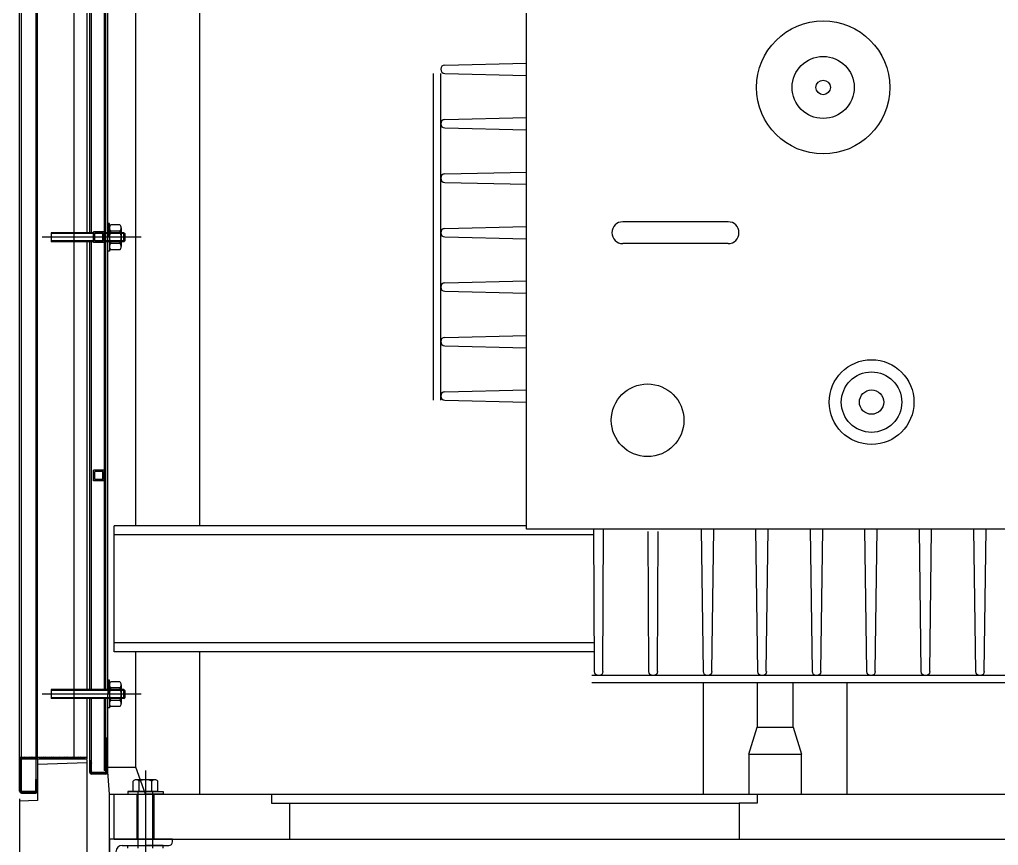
# Model space of a CAD drawing. Header units: millimetres. Extents: x -35961 to -35580, y 154458 to 154764.
# Drawn here: x -35809.895 to -35808.807, y 154633.744 to 154634.662 of the extents above; entities that cross this region are included whole.
import ezdxf

# ---------------------------------------------------------------- set-up
doc = ezdxf.new("R2010")
doc.units = ezdxf.units.MM
doc.header["$MEASUREMENT"] = 0
for name, color, linetype in [('AM_0', 7, 'ByBlock'), ('CONTORNO', 7, 'ByBlock'), ('COTAS', 7, 'ByBlock'), ('EJES', 7, 'ByBlock'), ('OLCULTA', 7, 'ByBlock'), ('REJILLA', 7, 'ByBlock'), ('TABIQUE', 7, 'ByBlock'), ('UPN-140', 7, 'ByBlock')]:
    doc.layers.add(name, color=color, linetype=linetype)

msp = doc.modelspace()

# ---------------------------------------------------------------- linework, layer by layer
at = {"layer": 'AM_0', "color": 7}
for p, q in [((-35809.3313, 154634.0956, 0), (-35809.3313, 154634.7551, 0)), ((-35809.4222, 154634.6117, 0), (-35809.3313, 154634.6138, 0)), ((-35809.435, 154634.239, 0), (-35809.435, 154634.6024, 0)), ((-35809.4269, 154634.239, 0), (-35809.4269, 154634.6023, 0)), ((-35809.4222, 154634.6023, 0), (-35809.3313, 154634.6002, 0)), ((-35809.4222, 154634.5512, 0), (-35809.3313, 154634.5533, 0)), ((-35809.4222, 154634.5418, 0), (-35809.3313, 154634.5397, 0)), ((-35809.4222, 154634.4906, 0), (-35809.3313, 154634.4927, 0)), ((-35809.4222, 154634.4812, 0), (-35809.3313, 154634.4791, 0)), ((-35809.4222, 154634.43, 0), (-35809.3313, 154634.4322, 0)), ((-35809.1073, 154634.4375, 0), (-35809.2244, 154634.4375, 0)), ((-35809.4222, 154634.4206, 0), (-35809.3313, 154634.4185, 0)), ((-35809.1073, 154634.4132, 0), (-35809.2244, 154634.4132, 0)), ((-35809.4222, 154634.3695, 0), (-35809.3313, 154634.3716, 0)), ((-35809.4222, 154634.3601, 0), (-35809.3313, 154634.358, 0)), ((-35809.4222, 154634.3089, 0), (-35809.3313, 154634.311, 0)), ((-35809.4222, 154634.2995, 0), (-35809.3313, 154634.2974, 0)), ((-35809.4222, 154634.2484, 0), (-35809.3313, 154634.2505, 0)), ((-35809.4222, 154634.2389, 0), (-35809.3313, 154634.2368, 0)), ((-35807.9586, 154634.0956, 0), (-35809.3313, 154634.0956, 0)), ((-35809.2559, 154633.9375, 0), (-35809.2566, 154634.0956, 0)), ((-35809.2465, 154633.9375, 0), (-35809.2457, 154634.0956, 0)), ((-35809.1953, 154633.9375, 0), (-35809.1961, 154634.0929, 0)), ((-35809.1859, 154633.9375, 0), (-35809.1852, 154634.0929, 0)), ((-35809.1348, 154633.9375, 0), (-35809.1369, 154634.0956, 0)), ((-35809.1253, 154633.9375, 0), (-35809.1232, 154634.0956, 0)), ((-35809.0742, 154633.9375, 0), (-35809.0763, 154634.0956, 0)), ((-35809.0648, 154633.9375, 0), (-35809.0627, 154634.0956, 0)), ((-35809.0136, 154633.9375, 0), (-35809.0157, 154634.0956, 0)), ((-35809.0042, 154633.9375, 0), (-35809.0021, 154634.0956, 0)), ((-35808.9531, 154633.9375, 0), (-35808.9552, 154634.0956, 0)), ((-35808.9437, 154633.9375, 0), (-35808.9416, 154634.0956, 0)), ((-35808.8925, 154633.9375, 0), (-35808.8946, 154634.0956, 0)), ((-35808.8831, 154633.9375, 0), (-35808.881, 154634.0956, 0)), ((-35808.832, 154633.9375, 0), (-35808.8341, 154634.0956, 0)), ((-35808.8225, 154633.9375, 0), (-35808.8204, 154634.0956, 0)), ((-35809.0756, 154633.9328, 0), (-35809.2588, 154633.9328, 0)), ((-35808.2278, 154633.9328, 0), (-35809.0756, 154633.9328, 0)), ((-35809.0756, 154633.9247, 0), (-35809.2588, 154633.9247, 0)), ((-35808.0296, 154633.9247, 0), (-35809.0756, 154633.9247, 0))]:
    msp.add_line(p, q, dxfattribs=at)
for centre, radius in [((-35809.0016, 154634.5868, 0), 0.074), ((-35809.0016, 154634.5868, 0), 0.0345), ((-35809.0016, 154634.5868, 0), 0.00807), ((-35808.9478, 154634.2369, 0), 0.0471), ((-35808.9478, 154634.2369, 0), 0.0336), ((-35809.1968, 154634.2167, 0), 0.0404), ((-35808.9478, 154634.2369, 0), 0.0135)]:
    msp.add_circle(centre, radius, dxfattribs=at)
for centre, radius, start, end in [((-35809.4222, 154634.607, 0), 0.00471, 90, 270), ((-35809.4222, 154634.5465, 0), 0.00471, 90, 270), ((-35809.4222, 154634.4859, 0), 0.00471, 90, 270), ((-35809.4222, 154634.4253, 0), 0.00471, 90, 270), ((-35809.2244, 154634.4253, 0), 0.0121, 90, 270), ((-35809.1073, 154634.4253, 0), 0.0121, 270, 90), ((-35809.4222, 154634.3648, 0), 0.00471, 90, 270), ((-35809.4222, 154634.3042, 0), 0.00471, 90, 270), ((-35809.4222, 154634.2437, 0), 0.00471, 90, 270)]:
    msp.add_arc(centre, radius, start, end, dxfattribs=at)
at = {"layer": 'AM_0', "color": 7, "extrusion": (0, 0, -1)}
for centre in [(35809.2512, 154633.9375, 0), (35809.1906, 154633.9375, 0), (35809.1301, 154633.9375, 0), (35809.0695, 154633.9375, 0), (35809.0089, 154633.9375, 0), (35808.9484, 154633.9375, 0), (35808.8878, 154633.9375, 0), (35808.8272, 154633.9375, 0)]:
    msp.add_arc(centre, 0.00471, 180, 0, dxfattribs=at)
at = {"layer": 'CONTORNO'}
for p, q in [((-35809.7659, 154634.0993, 0), (-35809.7659, 154634.7514, 0)), ((-35809.695, 154634.7514, 0), (-35809.695, 154634.0993, 0)), ((-35809.7659, 154633.8303, 0), (-35809.7659, 154633.9593, 0)), ((-35809.695, 154633.9593, 0), (-35809.695, 154633.8003, 0)), ((-35809.135, 154633.9247, 0), (-35809.135, 154633.8003, 0)), ((-35809.075, 154633.9247, 0), (-35809.075, 154633.8753, 0)), ((-35809.035, 154633.8753, 0), (-35809.035, 154633.9247, 0)), ((-35808.975, 154633.8003, 0), (-35808.975, 154633.9247, 0)), ((-35809.0844, 154633.8453, 0), (-35809.075, 154633.8753, 0)), ((-35809.075, 154633.8753, 0), (-35809.035, 154633.8753, 0)), ((-35809.035, 154633.8753, 0), (-35809.0256, 154633.8453, 0)), ((-35809.0844, 154633.8453, 0), (-35809.0256, 154633.8453, 0)), ((-35809.0844, 154633.8453, 0), (-35809.0844, 154633.8003, 0)), ((-35809.0256, 154633.8003, 0), (-35809.0256, 154633.8453, 0)), ((-35809.8201, 154633.8358, 0), (-35809.8751, 154633.8339, 0)), ((-35809.8751, 154633.8339, 0), (-35809.8751, 154633.7939, 0)), ((-35809.8201, 154630.451, 0), (-35809.8201, 154633.839, 0)), ((-35809.7972, 154633.831, 0), (-35809.766, 154633.831, 0)), ((-35809.7951, 154633.801, 0), (-35809.7972, 154633.831, 0)), ((-35809.7551, 154633.801, 0), (-35809.766, 154633.831, 0)), ((-35809.7951, 154630.451, 0), (-35809.7951, 154633.801, 0)), ((-35809.7951, 154633.801, 0), (-35809.7551, 154633.801, 0)), ((-35809.8951, 154633.7958, 0), (-35809.8951, 154630.281, 0)), ((-35809.8751, 154633.7939, 0), (-35809.8951, 154633.7932, 0))]:
    msp.add_line(p, q, dxfattribs=at)
at = {"layer": 'COTAS'}
for p, q in [((-35809.769, 154633.804, 0), (-35809.769, 154633.8155, 0)), ((-35809.7447, 154633.817, 0), (-35809.7655, 154633.817, 0)), ((-35809.7621, 154633.804, 0), (-35809.7621, 154633.8155, 0)), ((-35809.7482, 154633.804, 0), (-35809.7482, 154633.8155, 0)), ((-35809.7413, 154633.804, 0), (-35809.7413, 154633.8155, 0)), ((-35809.7413, 154633.804, 0), (-35809.769, 154633.804, 0)), ((-35809.7951, 154633.751, 0), (-35809.7951, 154633.681, 0)), ((-35809.7251, 154633.751, 0), (-35809.7951, 154633.751, 0)), ((-35809.7811, 154633.744, 0), (-35809.7291, 154633.744, 0)), ((-35809.7251, 154633.748, 0), (-35809.7251, 154633.751, 0))]:
    msp.add_line(p, q, dxfattribs=at)
for centre, radius, start, end in [((-35809.7655, 154633.8122, 0), 0.00475, 43.1542, 136.8458), ((-35809.7551, 154633.8003, 0), 0.0167, 65.5563, 114.4437), ((-35809.7447, 154633.8122, 0), 0.00475, 43.1542, 136.8458), ((-35809.7811, 154633.737, 0), 0.007, 90, 180), ((-35809.7291, 154633.748, 0), 0.004, 270, 0)]:
    msp.add_arc(centre, radius, start, end, dxfattribs=at)
at = {"layer": 'EJES'}
for p, q in [((-35809.7551, 154633.8274, 0), (-35809.7551, 154633.7153, 0)), ((-35809.769, 154633.804, 0), (-35809.7748, 154633.804, 0)), ((-35809.7748, 154633.804, 0), (-35809.7748, 154633.801, 0)), ((-35809.7748, 154633.804, 0), (-35809.7355, 154633.804, 0)), ((-35809.7748, 154633.801, 0), (-35809.7551, 154633.801, 0)), ((-35809.7355, 154633.801, 0), (-35809.7551, 154633.801, 0)), ((-35809.7413, 154633.804, 0), (-35809.7355, 154633.804, 0)), ((-35809.7355, 154633.804, 0), (-35809.7355, 154633.801, 0)), ((-35809.7748, 154633.741, 0), (-35809.7748, 154633.744, 0)), ((-35809.7748, 154633.744, 0), (-35809.7551, 154633.744, 0)), ((-35809.7355, 154633.744, 0), (-35809.7551, 154633.744, 0)), ((-35809.7355, 154633.741, 0), (-35809.7355, 154633.744, 0))]:
    msp.add_line(p, q, dxfattribs=at)
at = {"layer": 'OLCULTA'}
for p, q in [((-35809.7646, 154633.801, 0), (-35809.7646, 154633.751, 0)), ((-35809.7636, 154633.801, 0), (-35809.7636, 154633.751, 0)), ((-35809.7631, 154633.741, 0), (-35809.7631, 154633.804, 0)), ((-35809.7471, 154633.741, 0), (-35809.7471, 154633.804, 0)), ((-35809.7466, 154633.751, 0), (-35809.7466, 154633.801, 0)), ((-35809.7456, 154633.751, 0), (-35809.7456, 154633.801, 0))]:
    msp.add_line(p, q, dxfattribs=at)
at = {"layer": 'REJILLA', "color": 5}
for p, q in [((-35809.8931, 154633.8402, 0), (-35809.8931, 154635.0382, 0)), ((-35809.8771, 154635.0382, 0), (-35809.8771, 154633.8402, 0)), ((-35809.8951, 154633.8402, 0), (-35809.8951, 154635.0362, 0)), ((-35809.8751, 154633.8402, 0), (-35809.8751, 154635.0362, 0)), ((-35809.8171, 154634.4572, 0), (-35809.8171, 154635.0072, 0)), ((-35809.8151, 154634.4572, 0), (-35809.8151, 154635.0072, 0)), ((-35809.8006, 154634.4572, 0), (-35809.8006, 154635.0072, 0)), ((-35809.7991, 154634.4572, 0), (-35809.7991, 154635.0072, 0)), ((-35809.7971, 154634.4572, 0), (-35809.7971, 154635.0072, 0)), ((-35809.8346, 154633.8422, 0), (-35809.8346, 154635.0002, 0)), ((-35809.8201, 154634.4572, 0), (-35809.8201, 154635.0002, 0)), ((-35809.8201, 154634.4252, 0), (-35809.8201, 154634.4572, 0)), ((-35809.8171, 154634.4252, 0), (-35809.8171, 154634.4572, 0)), ((-35809.8151, 154634.4252, 0), (-35809.8151, 154634.4572, 0)), ((-35809.8006, 154633.9172, 0), (-35809.8006, 154634.4572, 0)), ((-35809.7991, 154633.9172, 0), (-35809.7991, 154634.4572, 0)), ((-35809.7971, 154633.9172, 0), (-35809.7971, 154634.4572, 0)), ((-35809.7601, 154634.4202, 0), (-35809.8701, 154634.4202, 0)), ((-35809.8131, 154634.4252, 0), (-35809.8601, 154634.4252, 0)), ((-35809.8601, 154634.4252, 0), (-35809.8601, 154634.4152, 0)), ((-35809.7781, 154634.4242, 0), (-35809.8601, 154634.4242, 0)), ((-35809.8131, 154634.4142, 0), (-35809.8131, 154634.4262, 0)), ((-35809.8011, 154634.4262, 0), (-35809.8131, 154634.4262, 0)), ((-35809.8116, 154634.4157, 0), (-35809.8116, 154634.4247, 0)), ((-35809.8026, 154634.4247, 0), (-35809.8116, 154634.4247, 0)), ((-35809.8026, 154634.4157, 0), (-35809.8026, 154634.4247, 0)), ((-35809.8011, 154634.4142, 0), (-35809.8011, 154634.4262, 0)), ((-35809.7791, 154634.4252, 0), (-35809.8011, 154634.4252, 0)), ((-35809.7791, 154634.4252, 0), (-35809.7791, 154634.4152, 0)), ((-35809.7791, 154634.4152, 0), (-35809.7791, 154634.4252, 0)), ((-35809.7791, 154634.4252, 0), (-35809.7781, 154634.4242, 0)), ((-35809.7781, 154634.4242, 0), (-35809.7781, 154634.4162, 0)), ((-35809.7781, 154634.4162, 0), (-35809.8601, 154634.4162, 0)), ((-35809.8131, 154634.4152, 0), (-35809.8601, 154634.4152, 0)), ((-35809.8201, 154633.9172, 0), (-35809.8201, 154634.4152, 0)), ((-35809.8171, 154633.9172, 0), (-35809.8171, 154634.4152, 0)), ((-35809.8151, 154633.9172, 0), (-35809.8151, 154634.4152, 0)), ((-35809.8011, 154634.4142, 0), (-35809.8131, 154634.4142, 0)), ((-35809.8026, 154634.4157, 0), (-35809.8116, 154634.4157, 0)), ((-35809.7791, 154634.4152, 0), (-35809.8011, 154634.4152, 0)), ((-35809.7791, 154634.4152, 0), (-35809.7781, 154634.4162, 0)), ((-35809.8131, 154634.1492, 0), (-35809.8131, 154634.1612, 0)), ((-35809.8011, 154634.1612, 0), (-35809.8131, 154634.1612, 0)), ((-35809.8116, 154634.1507, 0), (-35809.8116, 154634.1597, 0)), ((-35809.8026, 154634.1597, 0), (-35809.8116, 154634.1597, 0)), ((-35809.8026, 154634.1507, 0), (-35809.8026, 154634.1597, 0)), ((-35809.8011, 154634.1492, 0), (-35809.8011, 154634.1612, 0)), ((-35809.8011, 154634.1492, 0), (-35809.8131, 154634.1492, 0)), ((-35809.8026, 154634.1507, 0), (-35809.8116, 154634.1507, 0)), ((-35809.8601, 154633.9172, 0), (-35809.8601, 154633.9072, 0)), ((-35809.7791, 154633.9172, 0), (-35809.8601, 154633.9172, 0)), ((-35809.7791, 154633.9172, 0), (-35809.7791, 154633.9072, 0)), ((-35809.7791, 154633.9072, 0), (-35809.7791, 154633.9172, 0)), ((-35809.7791, 154633.9172, 0), (-35809.7781, 154633.9162, 0)), ((-35809.7601, 154633.9122, 0), (-35809.8701, 154633.9122, 0)), ((-35809.7781, 154633.9162, 0), (-35809.8601, 154633.9162, 0)), ((-35809.7781, 154633.9082, 0), (-35809.8601, 154633.9082, 0)), ((-35809.7791, 154633.9072, 0), (-35809.8601, 154633.9072, 0)), ((-35809.8201, 154633.8402, 0), (-35809.8201, 154633.9072, 0)), ((-35809.8171, 154633.8252, 0), (-35809.8171, 154633.9072, 0)), ((-35809.8151, 154633.8257, 0), (-35809.8151, 154633.9072, 0)), ((-35809.8006, 154633.8272, 0), (-35809.8006, 154633.9072, 0)), ((-35809.7991, 154633.8632, 0), (-35809.7991, 154633.9072, 0)), ((-35809.7971, 154633.8252, 0), (-35809.7971, 154633.9072, 0)), ((-35809.7791, 154633.9072, 0), (-35809.7781, 154633.9082, 0)), ((-35809.7781, 154633.9162, 0), (-35809.7781, 154633.9082, 0)), ((-35809.7976, 154633.8632, 0), (-35809.7991, 154633.8616, 0)), ((-35809.7991, 154633.8257, 0), (-35809.7991, 154633.8632, 0)), ((-35809.7971, 154633.8632, 0), (-35809.7991, 154633.8632, 0)), ((-35809.7971, 154633.8618, 0), (-35809.7991, 154633.8598, 0)), ((-35809.7971, 154633.8601, 0), (-35809.7991, 154633.8581, 0)), ((-35809.7971, 154633.8583, 0), (-35809.7991, 154633.8563, 0)), ((-35809.7971, 154633.8565, 0), (-35809.7991, 154633.8545, 0)), ((-35809.7971, 154633.8548, 0), (-35809.7991, 154633.8528, 0)), ((-35809.7971, 154633.853, 0), (-35809.7991, 154633.851, 0)), ((-35809.8928, 154633.8401, 0), (-35809.8944, 154633.8417, 0)), ((-35809.8931, 154633.8422, 0), (-35809.8201, 154633.8422, 0)), ((-35809.8911, 154633.8402, 0), (-35809.8931, 154633.8422, 0)), ((-35809.8893, 154633.8402, 0), (-35809.8913, 154633.8422, 0)), ((-35809.8876, 154633.8402, 0), (-35809.8896, 154633.8422, 0)), ((-35809.8858, 154633.8402, 0), (-35809.8878, 154633.8422, 0)), ((-35809.884, 154633.8402, 0), (-35809.886, 154633.8422, 0)), ((-35809.8823, 154633.8402, 0), (-35809.8843, 154633.8422, 0)), ((-35809.8805, 154633.8402, 0), (-35809.8825, 154633.8422, 0)), ((-35809.8787, 154633.8402, 0), (-35809.8807, 154633.8422, 0)), ((-35809.877, 154633.8402, 0), (-35809.879, 154633.8422, 0)), ((-35809.8717, 154633.8402, 0), (-35809.8737, 154633.8422, 0)), ((-35809.8699, 154633.8402, 0), (-35809.8719, 154633.8422, 0)), ((-35809.8681, 154633.8402, 0), (-35809.8701, 154633.8422, 0)), ((-35809.8664, 154633.8402, 0), (-35809.8684, 154633.8422, 0)), ((-35809.8646, 154633.8402, 0), (-35809.8666, 154633.8422, 0)), ((-35809.8628, 154633.8402, 0), (-35809.8648, 154633.8422, 0)), ((-35809.861, 154633.8402, 0), (-35809.863, 154633.8422, 0)), ((-35809.8593, 154633.8402, 0), (-35809.8613, 154633.8422, 0)), ((-35809.8575, 154633.8402, 0), (-35809.8595, 154633.8422, 0)), ((-35809.8557, 154633.8402, 0), (-35809.8577, 154633.8422, 0)), ((-35809.854, 154633.8402, 0), (-35809.856, 154633.8422, 0)), ((-35809.8522, 154633.8402, 0), (-35809.8542, 154633.8422, 0)), ((-35809.8504, 154633.8402, 0), (-35809.8524, 154633.8422, 0)), ((-35809.8487, 154633.8402, 0), (-35809.8507, 154633.8422, 0)), ((-35809.8469, 154633.8402, 0), (-35809.8489, 154633.8422, 0)), ((-35809.8451, 154633.8402, 0), (-35809.8471, 154633.8422, 0)), ((-35809.8434, 154633.8402, 0), (-35809.8454, 154633.8422, 0)), ((-35809.8416, 154633.8402, 0), (-35809.8436, 154633.8422, 0)), ((-35809.8398, 154633.8402, 0), (-35809.8418, 154633.8422, 0)), ((-35809.8381, 154633.8402, 0), (-35809.8401, 154633.8422, 0)), ((-35809.8363, 154633.8402, 0), (-35809.8383, 154633.8422, 0)), ((-35809.8345, 154633.8402, 0), (-35809.8365, 154633.8422, 0)), ((-35809.8328, 154633.8402, 0), (-35809.8348, 154633.8422, 0)), ((-35809.831, 154633.8402, 0), (-35809.833, 154633.8422, 0)), ((-35809.8292, 154633.8402, 0), (-35809.8312, 154633.8422, 0)), ((-35809.8275, 154633.8402, 0), (-35809.8295, 154633.8422, 0)), ((-35809.8257, 154633.8402, 0), (-35809.8277, 154633.8422, 0)), ((-35809.8239, 154633.8402, 0), (-35809.8259, 154633.8422, 0)), ((-35809.8222, 154633.8402, 0), (-35809.8242, 154633.8422, 0)), ((-35809.8201, 154633.8417, 0), (-35809.8206, 154633.8422, 0)), ((-35809.7971, 154633.8512, 0), (-35809.7991, 154633.8492, 0)), ((-35809.7971, 154633.8495, 0), (-35809.7991, 154633.8475, 0)), ((-35809.7971, 154633.8477, 0), (-35809.7991, 154633.8457, 0)), ((-35809.7971, 154633.8459, 0), (-35809.7991, 154633.8439, 0)), ((-35809.7971, 154633.8442, 0), (-35809.7991, 154633.8422, 0)), ((-35809.7971, 154633.8424, 0), (-35809.7991, 154633.8404, 0)), ((-35809.8931, 154633.8387, 0), (-35809.8951, 154633.8406, 0)), ((-35809.8951, 154633.8042, 0), (-35809.8951, 154633.8402, 0)), ((-35809.8931, 154633.8369, 0), (-35809.8951, 154633.8389, 0)), ((-35809.8931, 154633.8351, 0), (-35809.8951, 154633.8371, 0)), ((-35809.8931, 154633.8334, 0), (-35809.8951, 154633.8354, 0)), ((-35809.8931, 154633.8316, 0), (-35809.8951, 154633.8336, 0)), ((-35809.8931, 154633.8298, 0), (-35809.8951, 154633.8318, 0)), ((-35809.8931, 154633.8281, 0), (-35809.8951, 154633.8301, 0)), ((-35809.8931, 154633.8047, 0), (-35809.8931, 154633.8397, 0)), ((-35809.8926, 154633.8402, 0), (-35809.8201, 154633.8402, 0)), ((-35809.8771, 154633.8402, 0), (-35809.8771, 154633.8172, 0)), ((-35809.8751, 154633.8402, 0), (-35809.8751, 154633.8172, 0)), ((-35809.8155, 154633.8382, 0), (-35809.8171, 154633.8365, 0)), ((-35809.8151, 154633.8382, 0), (-35809.8171, 154633.8382, 0)), ((-35809.8151, 154633.8368, 0), (-35809.8171, 154633.8348, 0)), ((-35809.8151, 154633.835, 0), (-35809.8171, 154633.833, 0)), ((-35809.8151, 154633.8332, 0), (-35809.8171, 154633.8312, 0)), ((-35809.8151, 154633.8315, 0), (-35809.8171, 154633.8295, 0)), ((-35809.7971, 154633.8406, 0), (-35809.7991, 154633.8386, 0)), ((-35809.7971, 154633.8389, 0), (-35809.7991, 154633.8369, 0)), ((-35809.7971, 154633.8371, 0), (-35809.7991, 154633.8351, 0)), ((-35809.7971, 154633.8353, 0), (-35809.7991, 154633.8333, 0)), ((-35809.7971, 154633.8336, 0), (-35809.7991, 154633.8316, 0)), ((-35809.7971, 154633.8318, 0), (-35809.7991, 154633.8298, 0)), ((-35809.7971, 154633.83, 0), (-35809.7991, 154633.828, 0)), ((-35809.8931, 154633.8263, 0), (-35809.8951, 154633.8283, 0)), ((-35809.8931, 154633.8245, 0), (-35809.8951, 154633.8265, 0)), ((-35809.8931, 154633.8228, 0), (-35809.8951, 154633.8248, 0)), ((-35809.8931, 154633.821, 0), (-35809.8951, 154633.823, 0)), ((-35809.8931, 154633.8192, 0), (-35809.8951, 154633.8212, 0)), ((-35809.8931, 154633.8175, 0), (-35809.8951, 154633.8195, 0)), ((-35809.8151, 154633.8297, 0), (-35809.8171, 154633.8277, 0)), ((-35809.8151, 154633.8279, 0), (-35809.8171, 154633.8259, 0)), ((-35809.8151, 154633.8262, 0), (-35809.817, 154633.8243, 0)), ((-35809.8144, 154633.8252, 0), (-35809.8161, 154633.8234, 0)), ((-35809.7991, 154633.8232, 0), (-35809.8151, 154633.8232, 0)), ((-35809.8126, 154633.8252, 0), (-35809.8146, 154633.8232, 0)), ((-35809.7996, 154633.8252, 0), (-35809.8146, 154633.8252, 0)), ((-35809.8108, 154633.8252, 0), (-35809.8128, 154633.8232, 0)), ((-35809.8091, 154633.8252, 0), (-35809.8111, 154633.8232, 0)), ((-35809.8073, 154633.8252, 0), (-35809.8093, 154633.8232, 0)), ((-35809.8055, 154633.8252, 0), (-35809.8075, 154633.8232, 0)), ((-35809.8037, 154633.8252, 0), (-35809.8057, 154633.8232, 0)), ((-35809.802, 154633.8252, 0), (-35809.804, 154633.8232, 0)), ((-35809.8002, 154633.8252, 0), (-35809.8022, 154633.8232, 0)), ((-35809.7991, 154633.8277, 0), (-35809.8011, 154633.8277, 0)), ((-35809.7991, 154633.8272, 0), (-35809.8011, 154633.8272, 0)), ((-35809.7971, 154633.8265, 0), (-35809.8004, 154633.8232, 0)), ((-35809.7971, 154633.8283, 0), (-35809.7991, 154633.8263, 0)), ((-35809.7972, 154633.8246, 0), (-35809.7986, 154633.8232, 0)), ((-35809.8931, 154633.8157, 0), (-35809.8951, 154633.8177, 0)), ((-35809.8931, 154633.8139, 0), (-35809.8951, 154633.8159, 0)), ((-35809.8931, 154633.8122, 0), (-35809.8951, 154633.8142, 0)), ((-35809.8931, 154633.8104, 0), (-35809.8951, 154633.8124, 0)), ((-35809.8931, 154633.8086, 0), (-35809.8951, 154633.8106, 0)), ((-35809.8931, 154633.8069, 0), (-35809.8951, 154633.8089, 0)), ((-35809.8771, 154633.8047, 0), (-35809.8771, 154633.8172, 0)), ((-35809.8771, 154633.8172, 0), (-35809.8751, 154633.8172, 0)), ((-35809.8751, 154633.8136, 0), (-35809.8771, 154633.8156, 0)), ((-35809.8751, 154633.8118, 0), (-35809.8771, 154633.8138, 0)), ((-35809.8751, 154633.8101, 0), (-35809.8771, 154633.8121, 0)), ((-35809.8751, 154633.8083, 0), (-35809.8771, 154633.8103, 0)), ((-35809.8751, 154633.8065, 0), (-35809.8771, 154633.8085, 0)), ((-35809.8751, 154633.8154, 0), (-35809.8769, 154633.8172, 0)), ((-35809.8751, 154633.8042, 0), (-35809.8751, 154633.8172, 0)), ((-35809.8931, 154633.8051, 0), (-35809.8951, 154633.8071, 0)), ((-35809.892, 154633.8022, 0), (-35809.8951, 154633.8053, 0)), ((-35809.8939, 154633.8023, 0), (-35809.895, 154633.8034, 0)), ((-35809.8931, 154633.8022, 0), (-35809.8771, 154633.8022, 0)), ((-35809.8926, 154633.8042, 0), (-35809.8776, 154633.8042, 0)), ((-35809.8902, 154633.8022, 0), (-35809.8922, 154633.8042, 0)), ((-35809.8885, 154633.8022, 0), (-35809.8905, 154633.8042, 0)), ((-35809.8867, 154633.8022, 0), (-35809.8887, 154633.8042, 0)), ((-35809.8849, 154633.8022, 0), (-35809.8869, 154633.8042, 0)), ((-35809.8832, 154633.8022, 0), (-35809.8852, 154633.8042, 0)), ((-35809.8814, 154633.8022, 0), (-35809.8834, 154633.8042, 0)), ((-35809.8796, 154633.8022, 0), (-35809.8816, 154633.8042, 0)), ((-35809.8778, 154633.8022, 0), (-35809.8798, 154633.8042, 0)), ((-35809.8763, 154633.8024, 0), (-35809.8781, 154633.8042, 0)), ((-35809.8751, 154633.8048, 0), (-35809.8771, 154633.8068, 0)), ((-35809.8754, 154633.8032, 0), (-35809.8771, 154633.805, 0))]:
    msp.add_line(p, q, dxfattribs=at)
at = {"layer": 'REJILLA'}
for p, q in [((-35809.7951, 154634.4356, 0), (-35809.7971, 154634.4356, 0)), ((-35809.7971, 154634.4356, 0), (-35809.7971, 154634.4202, 0)), ((-35809.7951, 154634.4202, 0), (-35809.7951, 154634.4356, 0)), ((-35809.7951, 154634.4306, 0), (-35809.7951, 154634.4098, 0)), ((-35809.7951, 154634.4306, 0), (-35809.7951, 154634.4098, 0)), ((-35809.7836, 154634.434, 0), (-35809.7936, 154634.434, 0)), ((-35809.7821, 154634.4306, 0), (-35809.7821, 154634.4098, 0)), ((-35809.7971, 154634.4048, 0), (-35809.7971, 154634.4202, 0)), ((-35809.7951, 154634.4202, 0), (-35809.7951, 154634.4048, 0)), ((-35809.7836, 154634.4271, 0), (-35809.7936, 154634.4271, 0)), ((-35809.7836, 154634.4133, 0), (-35809.7936, 154634.4133, 0)), ((-35809.7951, 154634.4048, 0), (-35809.7971, 154634.4048, 0)), ((-35809.7836, 154634.4063, 0), (-35809.7936, 154634.4063, 0)), ((-35809.7971, 154633.9276, 0), (-35809.7971, 154633.9122, 0)), ((-35809.7951, 154633.9276, 0), (-35809.7971, 154633.9276, 0)), ((-35809.7951, 154633.9122, 0), (-35809.7951, 154633.9276, 0)), ((-35809.7951, 154633.9226, 0), (-35809.7951, 154633.9018, 0)), ((-35809.7951, 154633.9226, 0), (-35809.7951, 154633.9018, 0)), ((-35809.7836, 154633.926, 0), (-35809.7936, 154633.926, 0)), ((-35809.7836, 154633.9191, 0), (-35809.7936, 154633.9191, 0)), ((-35809.7821, 154633.9226, 0), (-35809.7821, 154633.9018, 0)), ((-35809.7971, 154633.8968, 0), (-35809.7971, 154633.9122, 0)), ((-35809.7951, 154633.9122, 0), (-35809.7951, 154633.8968, 0)), ((-35809.7951, 154633.8968, 0), (-35809.7971, 154633.8968, 0)), ((-35809.7836, 154633.9053, 0), (-35809.7936, 154633.9053, 0)), ((-35809.7836, 154633.8983, 0), (-35809.7936, 154633.8983, 0))]:
    msp.add_line(p, q, dxfattribs=at)
at = {"layer": 'REJILLA', "color": 5}
for centre, radius, start, end in [((-35809.7996, 154634.6569, 0), 0.00025, 90, 270), ((-35809.7996, 154634.6499, 0), 0.00025, 90, 270), ((-35809.7996, 154634.6569, 0), 0.00025, 270, 90), ((-35809.7996, 154634.6499, 0), 0.00025, 270, 90), ((-35809.7996, 154634.6429, 0), 0.00025, 90, 270), ((-35809.7996, 154634.6359, 0), 0.00025, 90, 270), ((-35809.7996, 154634.6429, 0), 0.00025, 270, 90), ((-35809.7996, 154634.6359, 0), 0.00025, 270, 90), ((-35809.7996, 154634.6289, 0), 0.00025, 90, 270), ((-35809.7996, 154634.6289, 0), 0.00025, 270, 90), ((-35809.7996, 154634.6219, 0), 0.00025, 90, 270), ((-35809.7996, 154634.6149, 0), 0.00025, 90, 270), ((-35809.7996, 154634.6219, 0), 0.00025, 270, 90), ((-35809.7996, 154634.6149, 0), 0.00025, 270, 90), ((-35809.7996, 154634.6079, 0), 0.00025, 90, 270), ((-35809.7996, 154634.6079, 0), 0.00025, 270, 90), ((-35809.7996, 154634.6009, 0), 0.00025, 90, 270), ((-35809.7996, 154634.5939, 0), 0.00025, 90, 270), ((-35809.7996, 154634.6009, 0), 0.00025, 270, 90), ((-35809.7996, 154634.5939, 0), 0.00025, 270, 90), ((-35809.7996, 154634.5869, 0), 0.00025, 90, 270), ((-35809.7996, 154634.5869, 0), 0.00025, 270, 90), ((-35809.7996, 154634.5767, 0), 0.00025, 90, 270), ((-35809.7996, 154634.5767, 0), 0.00025, 270, 90), ((-35809.7996, 154634.5697, 0), 0.00025, 90, 270), ((-35809.7996, 154634.5697, 0), 0.00025, 270, 90), ((-35809.7996, 154634.5207, 0), 0.00025, 90, 270), ((-35809.7996, 154634.5207, 0), 0.00025, 270, 90), ((-35809.7996, 154634.5137, 0), 0.00025, 90, 270), ((-35809.7996, 154634.5067, 0), 0.00025, 90, 270), ((-35809.7996, 154634.5137, 0), 0.00025, 270, 90), ((-35809.7996, 154634.5067, 0), 0.00025, 270, 90), ((-35809.7996, 154634.4997, 0), 0.00025, 90, 270), ((-35809.7996, 154634.4997, 0), 0.00025, 270, 90), ((-35809.7996, 154634.4927, 0), 0.00025, 90, 270), ((-35809.7996, 154634.4857, 0), 0.00025, 90, 270), ((-35809.7996, 154634.4927, 0), 0.00025, 270, 90), ((-35809.7996, 154634.4857, 0), 0.00025, 270, 90), ((-35809.7996, 154634.4787, 0), 0.00025, 90, 270), ((-35809.7996, 154634.4787, 0), 0.00025, 270, 90), ((-35809.7996, 154634.4717, 0), 0.00025, 90, 270), ((-35809.7996, 154634.4647, 0), 0.00025, 90, 270), ((-35809.7996, 154634.4717, 0), 0.00025, 270, 90), ((-35809.7996, 154634.4647, 0), 0.00025, 270, 90), ((-35809.7996, 154634.4577, 0), 0.00025, 90, 270), ((-35809.7996, 154634.4507, 0), 0.00025, 90, 270), ((-35809.7996, 154634.4577, 0), 0.00025, 270, 90), ((-35809.7996, 154634.4507, 0), 0.00025, 270, 90), ((-35809.7996, 154634.4437, 0), 0.00025, 90, 270), ((-35809.7996, 154634.4437, 0), 0.00025, 270, 90), ((-35809.7996, 154634.4367, 0), 0.00025, 90, 270), ((-35809.7996, 154634.4297, 0), 0.00025, 90, 270), ((-35809.7996, 154634.4367, 0), 0.00025, 270, 90), ((-35809.7996, 154634.4297, 0), 0.00025, 270, 90), ((-35809.7996, 154634.4087, 0), 0.00025, 90, 270), ((-35809.7996, 154634.4087, 0), 0.00025, 270, 90), ((-35809.7996, 154634.4017, 0), 0.00025, 90, 270), ((-35809.7996, 154634.4017, 0), 0.00025, 270, 90), ((-35809.7996, 154634.3947, 0), 0.00025, 90, 270), ((-35809.7996, 154634.3877, 0), 0.00025, 90, 270), ((-35809.7996, 154634.3947, 0), 0.00025, 270, 90), ((-35809.7996, 154634.3877, 0), 0.00025, 270, 90), ((-35809.7996, 154634.3807, 0), 0.00025, 90, 270), ((-35809.7996, 154634.3807, 0), 0.00025, 90, 270), ((-35809.7996, 154634.3807, 0), 0.00025, 270, 90), ((-35809.7996, 154634.3807, 0), 0.00025, 270, 90), ((-35809.7996, 154634.3737, 0), 0.00025, 90, 270), ((-35809.7996, 154634.3737, 0), 0.00025, 90, 270), ((-35809.7996, 154634.3667, 0), 0.00025, 90, 270), ((-35809.7996, 154634.3667, 0), 0.00025, 90, 270), ((-35809.7996, 154634.3737, 0), 0.00025, 270, 90), ((-35809.7996, 154634.3737, 0), 0.00025, 270, 90), ((-35809.7996, 154634.3667, 0), 0.00025, 270, 90), ((-35809.7996, 154634.3667, 0), 0.00025, 270, 90), ((-35809.7996, 154634.3597, 0), 0.00025, 90, 270), ((-35809.7996, 154634.3597, 0), 0.00025, 90, 270), ((-35809.7996, 154634.3527, 0), 0.00025, 90, 270), ((-35809.7996, 154634.3527, 0), 0.00025, 90, 270), ((-35809.7996, 154634.3597, 0), 0.00025, 270, 90), ((-35809.7996, 154634.3597, 0), 0.00025, 270, 90), ((-35809.7996, 154634.3527, 0), 0.00025, 270, 90), ((-35809.7996, 154634.3527, 0), 0.00025, 270, 90), ((-35809.7996, 154634.3457, 0), 0.00025, 90, 270), ((-35809.7996, 154634.3457, 0), 0.00025, 90, 270), ((-35809.7996, 154634.3457, 0), 0.00025, 270, 90), ((-35809.7996, 154634.3457, 0), 0.00025, 270, 90), ((-35809.7996, 154634.3387, 0), 0.00025, 90, 270), ((-35809.7996, 154634.3317, 0), 0.00025, 90, 270), ((-35809.7996, 154634.3387, 0), 0.00025, 270, 90), ((-35809.7996, 154634.3317, 0), 0.00025, 270, 90), ((-35809.7996, 154634.3247, 0), 0.00025, 90, 270), ((-35809.7996, 154634.3247, 0), 0.00025, 270, 90), ((-35809.7996, 154634.3177, 0), 0.00025, 90, 270), ((-35809.7996, 154634.3107, 0), 0.00025, 90, 270), ((-35809.7996, 154634.3177, 0), 0.00025, 270, 90), ((-35809.7996, 154634.3107, 0), 0.00025, 270, 90), ((-35809.7996, 154634.3037, 0), 0.00025, 90, 270), ((-35809.7996, 154634.3037, 0), 0.00025, 270, 90), ((-35809.7996, 154634.2967, 0), 0.00025, 90, 270), ((-35809.7996, 154634.2897, 0), 0.00025, 90, 270), ((-35809.7996, 154634.2967, 0), 0.00025, 270, 90), ((-35809.7996, 154634.2897, 0), 0.00025, 270, 90), ((-35809.7996, 154634.2827, 0), 0.00025, 90, 270), ((-35809.7996, 154634.2827, 0), 0.00025, 270, 90), ((-35809.7996, 154634.2757, 0), 0.00025, 90, 270), ((-35809.7996, 154634.2687, 0), 0.00025, 90, 270), ((-35809.7996, 154634.2757, 0), 0.00025, 270, 90), ((-35809.7996, 154634.2687, 0), 0.00025, 270, 90), ((-35809.7996, 154634.2617, 0), 0.00025, 90, 270), ((-35809.7996, 154634.2547, 0), 0.00025, 90, 270), ((-35809.7996, 154634.2617, 0), 0.00025, 270, 90), ((-35809.7996, 154634.2547, 0), 0.00025, 270, 90), ((-35809.7996, 154634.2477, 0), 0.00025, 90, 270), ((-35809.7996, 154634.2477, 0), 0.00025, 270, 90), ((-35809.7996, 154634.2407, 0), 0.00025, 90, 270), ((-35809.7996, 154634.2337, 0), 0.00025, 90, 270), ((-35809.7996, 154634.2407, 0), 0.00025, 270, 90), ((-35809.7996, 154634.2337, 0), 0.00025, 270, 90), ((-35809.7996, 154634.2267, 0), 0.00025, 90, 270), ((-35809.7996, 154634.2267, 0), 0.00025, 270, 90), ((-35809.7996, 154634.2197, 0), 0.00025, 90, 270), ((-35809.7996, 154634.2127, 0), 0.00025, 90, 270), ((-35809.7996, 154634.2197, 0), 0.00025, 270, 90), ((-35809.7996, 154634.2127, 0), 0.00025, 270, 90), ((-35809.7996, 154634.2057, 0), 0.00025, 90, 270), ((-35809.7996, 154634.2057, 0), 0.00025, 270, 90), ((-35809.7996, 154634.1987, 0), 0.00025, 90, 270), ((-35809.7996, 154634.1917, 0), 0.00025, 90, 270), ((-35809.7996, 154634.1987, 0), 0.00025, 270, 90), ((-35809.7996, 154634.1917, 0), 0.00025, 270, 90), ((-35809.7996, 154634.1847, 0), 0.00025, 90, 270), ((-35809.7996, 154634.1847, 0), 0.00025, 270, 90), ((-35809.7996, 154634.1777, 0), 0.00025, 90, 270), ((-35809.7996, 154634.1709, 0), 0.00025, 90, 270), ((-35809.7996, 154634.1777, 0), 0.00025, 270, 90), ((-35809.7996, 154634.1709, 0), 0.00025, 270, 90), ((-35809.7996, 154634.1639, 0), 0.00025, 90, 270), ((-35809.7996, 154634.1569, 0), 0.00025, 90, 270), ((-35809.7996, 154634.1639, 0), 0.00025, 270, 90), ((-35809.7996, 154634.1569, 0), 0.00025, 270, 90), ((-35809.7996, 154634.1499, 0), 0.00025, 90, 270), ((-35809.7996, 154634.1499, 0), 0.00025, 270, 90), ((-35809.7996, 154634.1429, 0), 0.00025, 90, 270), ((-35809.7996, 154634.1357, 0), 0.00025, 90, 270), ((-35809.7996, 154634.1429, 0), 0.00025, 270, 90), ((-35809.7996, 154634.1357, 0), 0.00025, 270, 90), ((-35809.7996, 154634.1287, 0), 0.00025, 90, 270), ((-35809.7996, 154634.1287, 0), 0.00025, 270, 90), ((-35809.7996, 154634.1217, 0), 0.00025, 90, 270), ((-35809.7996, 154634.1147, 0), 0.00025, 90, 270), ((-35809.7996, 154634.1217, 0), 0.00025, 270, 90), ((-35809.7996, 154634.1147, 0), 0.00025, 270, 90), ((-35809.7996, 154634.1077, 0), 0.00025, 90, 270), ((-35809.7996, 154634.1077, 0), 0.00025, 270, 90), ((-35809.7996, 154634.1007, 0), 0.00025, 90, 270), ((-35809.7996, 154634.0937, 0), 0.00025, 90, 270), ((-35809.7996, 154634.1007, 0), 0.00025, 270, 90), ((-35809.7996, 154634.0937, 0), 0.00025, 270, 90), ((-35809.7996, 154634.0867, 0), 0.00025, 90, 270), ((-35809.7996, 154634.0867, 0), 0.00025, 270, 90), ((-35809.7996, 154634.0797, 0), 0.00025, 90, 270), ((-35809.7996, 154634.0727, 0), 0.00025, 90, 270), ((-35809.7996, 154634.0797, 0), 0.00025, 270, 90), ((-35809.7996, 154634.0727, 0), 0.00025, 270, 90), ((-35809.7996, 154634.0657, 0), 0.00025, 90, 270), ((-35809.7996, 154634.0587, 0), 0.00025, 90, 270), ((-35809.7996, 154634.0657, 0), 0.00025, 270, 90), ((-35809.7996, 154634.0587, 0), 0.00025, 270, 90), ((-35809.7996, 154634.0517, 0), 0.00025, 90, 270), ((-35809.7996, 154634.0517, 0), 0.00025, 270, 90), ((-35809.7996, 154634.0447, 0), 0.00025, 90, 270), ((-35809.7996, 154634.0377, 0), 0.00025, 90, 270), ((-35809.7996, 154634.0447, 0), 0.00025, 270, 90), ((-35809.7996, 154634.0377, 0), 0.00025, 270, 90), ((-35809.7996, 154634.0307, 0), 0.00025, 90, 270), ((-35809.7996, 154634.0307, 0), 0.00025, 270, 90), ((-35809.7996, 154634.0237, 0), 0.00025, 90, 270), ((-35809.7996, 154634.0167, 0), 0.00025, 90, 270), ((-35809.7996, 154634.0237, 0), 0.00025, 270, 90), ((-35809.7996, 154634.0167, 0), 0.00025, 270, 90), ((-35809.7996, 154634.0097, 0), 0.00025, 90, 270), ((-35809.7996, 154634.0097, 0), 0.00025, 270, 90), ((-35809.7996, 154634.0027, 0), 0.00025, 90, 270), ((-35809.7996, 154633.9957, 0), 0.00025, 90, 270), ((-35809.7996, 154634.0027, 0), 0.00025, 270, 90), ((-35809.7996, 154633.9957, 0), 0.00025, 270, 90), ((-35809.7996, 154633.9887, 0), 0.00025, 90, 270), ((-35809.7996, 154633.9887, 0), 0.00025, 270, 90), ((-35809.7996, 154633.9817, 0), 0.00025, 90, 270), ((-35809.7996, 154633.9747, 0), 0.00025, 90, 270), ((-35809.7996, 154633.9817, 0), 0.00025, 270, 90), ((-35809.7996, 154633.9747, 0), 0.00025, 270, 90), ((-35809.7996, 154633.9677, 0), 0.00025, 90, 270), ((-35809.7996, 154633.9607, 0), 0.00025, 90, 270), ((-35809.7996, 154633.9677, 0), 0.00025, 270, 90), ((-35809.7996, 154633.9607, 0), 0.00025, 270, 90), ((-35809.7996, 154633.9537, 0), 0.00025, 90, 270), ((-35809.7996, 154633.9537, 0), 0.00025, 270, 90), ((-35809.7996, 154633.9467, 0), 0.00025, 90, 270), ((-35809.7996, 154633.9397, 0), 0.00025, 90, 270), ((-35809.7996, 154633.9467, 0), 0.00025, 270, 90), ((-35809.7996, 154633.9397, 0), 0.00025, 270, 90), ((-35809.7996, 154633.9327, 0), 0.00025, 90, 270), ((-35809.7996, 154633.9327, 0), 0.00025, 270, 90), ((-35809.7996, 154633.9257, 0), 0.00025, 90, 270), ((-35809.7996, 154633.9187, 0), 0.00025, 90, 270), ((-35809.7996, 154633.9257, 0), 0.00025, 270, 90), ((-35809.7996, 154633.9187, 0), 0.00025, 270, 90), ((-35809.7996, 154633.9047, 0), 0.00025, 90, 270), ((-35809.7996, 154633.8977, 0), 0.00025, 90, 270), ((-35809.7996, 154633.9047, 0), 0.00025, 270, 90), ((-35809.7996, 154633.8977, 0), 0.00025, 270, 90), ((-35809.7996, 154633.8907, 0), 0.00025, 90, 270), ((-35809.7996, 154633.8907, 0), 0.00025, 270, 90), ((-35809.7996, 154633.8837, 0), 0.00025, 90, 270), ((-35809.7996, 154633.8767, 0), 0.00025, 90, 270), ((-35809.7996, 154633.8837, 0), 0.00025, 270, 90), ((-35809.7996, 154633.8767, 0), 0.00025, 270, 90), ((-35809.7996, 154633.8697, 0), 0.00025, 90, 270), ((-35809.7996, 154633.8627, 0), 0.00025, 90, 270), ((-35809.7996, 154633.8697, 0), 0.00025, 270, 90), ((-35809.7996, 154633.8627, 0), 0.00025, 270, 90), ((-35809.7996, 154633.8557, 0), 0.00025, 90, 270), ((-35809.7996, 154633.8557, 0), 0.00025, 270, 90), ((-35809.8931, 154633.8402, 0), 0.002, 90, 180), ((-35809.7996, 154633.8487, 0), 0.00025, 90, 270), ((-35809.7996, 154633.8417, 0), 0.00025, 90, 270), ((-35809.7996, 154633.8487, 0), 0.00025, 270, 90), ((-35809.7996, 154633.8417, 0), 0.00025, 270, 90), ((-35809.8926, 154633.8397, 0), 0.0005, 90, 180), ((-35809.7996, 154633.8347, 0), 0.00025, 90, 270), ((-35809.7996, 154633.8347, 0), 0.00025, 270, 90), ((-35809.8151, 154633.8252, 0), 0.002, 180, 270), ((-35809.8146, 154633.8257, 0), 0.0005, 180, 270), ((-35809.7996, 154633.8277, 0), 0.00025, 90, 270), ((-35809.7996, 154633.8277, 0), 0.00025, 270, 90), ((-35809.7996, 154633.8257, 0), 0.0005, 270, 0), ((-35809.7991, 154633.8252, 0), 0.002, 270, 0), ((-35809.8931, 154633.8042, 0), 0.002, 180, 270), ((-35809.8926, 154633.8047, 0), 0.0005, 180, 270), ((-35809.8776, 154633.8047, 0), 0.0005, 270, 0), ((-35809.8771, 154633.8042, 0), 0.002, 270, 0)]:
    msp.add_arc(centre, radius, start, end, dxfattribs=at)
at = {"layer": 'REJILLA'}
for centre, radius, start, end in [((-35809.7904, 154634.4306, 0), 0.00475, 133.1542, 226.8458), ((-35809.7869, 154634.4306, 0), 0.00475, 313.1542, 46.8458), ((-35809.7784, 154634.4202, 0), 0.0167, 155.5563, 204.4437), ((-35809.7989, 154634.4202, 0), 0.0167, 335.5563, 24.4437), ((-35809.7904, 154634.4098, 0), 0.00475, 133.1542, 226.8458), ((-35809.7869, 154634.4098, 0), 0.00475, 313.1542, 46.8458), ((-35809.7904, 154633.9226, 0), 0.00475, 133.1542, 226.8458), ((-35809.7784, 154633.9122, 0), 0.0167, 155.5563, 204.4437), ((-35809.7869, 154633.9226, 0), 0.00475, 313.1542, 46.8458), ((-35809.7989, 154633.9122, 0), 0.0167, 335.5563, 24.4437), ((-35809.7904, 154633.9018, 0), 0.00475, 133.1542, 226.8458), ((-35809.7869, 154633.9018, 0), 0.00475, 313.1542, 46.8458)]:
    msp.add_arc(centre, radius, start, end, dxfattribs=at)
at = {"layer": 'TABIQUE'}
for p, q in [((-35809.7901, 154633.801, 0), (-35807.5001, 154633.801, 0)), ((-35809.7901, 154633.751, 0), (-35809.7901, 154633.801, 0)), ((-35809.6151, 154633.801, 0), (-35809.6151, 154633.791, 0)), ((-35809.0751, 154633.801, 0), (-35809.0751, 154633.791, 0)), ((-35809.6151, 154633.791, 0), (-35809.5951, 154633.791, 0)), ((-35809.5951, 154633.791, 0), (-35809.0951, 154633.791, 0)), ((-35809.5951, 154633.791, 0), (-35809.5951, 154633.751, 0)), ((-35809.0751, 154633.791, 0), (-35809.0951, 154633.791, 0)), ((-35809.0951, 154633.791, 0), (-35809.0951, 154633.751, 0)), ((-35809.7901, 154633.751, 0), (-35807.5001, 154633.751, 0))]:
    msp.add_line(p, q, dxfattribs=at)
at = {"layer": 'UPN-140'}
for p, q in [((-35809.3313, 154634.0993, 0), (-35809.79, 154634.0993, 0)), ((-35809.79, 154633.9593, 0), (-35809.79, 154634.0993, 0)), ((-35809.2566, 154634.0893, 0), (-35809.79, 154634.0893, 0)), ((-35809.256, 154633.9693, 0), (-35809.79, 154633.9693, 0)), ((-35809.256, 154633.9593, 0), (-35809.79, 154633.9593, 0))]:
    msp.add_line(p, q, dxfattribs=at)

doc.saveas('drawing.dxf')
